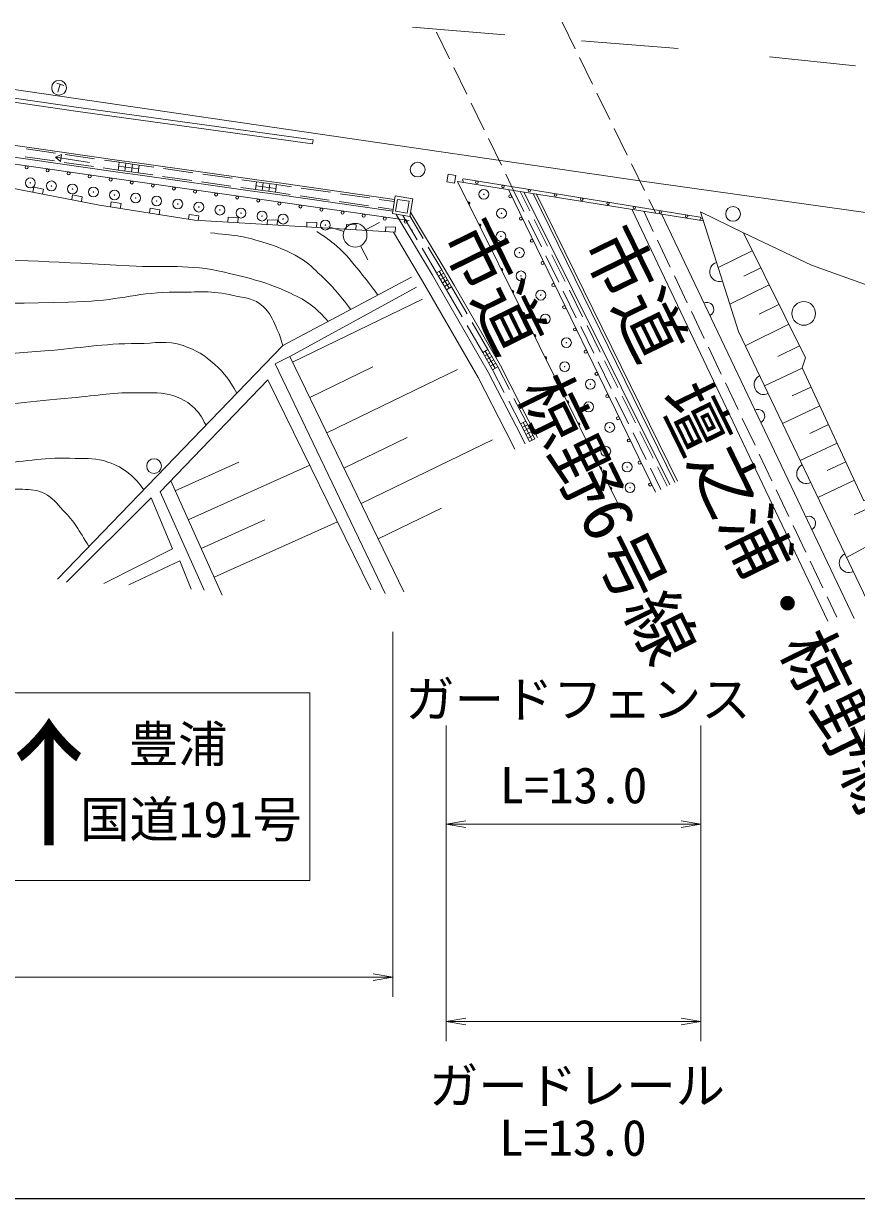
# Model space of a CAD drawing. Units: millimetres at full size, sheet at 1:1000; details may follow other scales. Extents: x 40000 to 680000, y 20000 to 380000.
# Drawn here: x 320739 to 362959, y 205000 to 264526 of the extents above; entities that cross this region are included whole.
import ezdxf
from ezdxf.enums import TextEntityAlignment as Align

# ---------------------------------------------------------------- set-up
doc = ezdxf.new("R2010")
doc.units = ezdxf.units.MM
doc.header["$LTSCALE"] = 1000
doc.header["$PDMODE"] = 32
doc.header["$PDSIZE"] = 500
for name, color, linetype, lineweight in [('M-BGD', 7, 'Continuous', 13), ('M-BGD-EXST', 7, 'Continuous', 13), ('M-BMK-ROW', 30, 'Continuous', 13), ('M-STR-HTXT', 7, 'Continuous', 13), ('M-TTL-BAND', 7, 'Continuous', 25)]:
    doc.layers.add(name, color=color, linetype=linetype, lineweight=lineweight)
doc.layers.add('M-BGD-HTXT', color=7, linetype='Continuous')
doc.styles.add('ＭＳ ゴシック', font='')
doc.styles.get('ＭＳ ゴシック').set_extended_font_data('MS Gothic')

# ---------------------------------------------------------------- blocks, each defined once
blk = doc.blocks.new('open_arrow')
at = {"color": 0, "linetype": 'Continuous', "lineweight": -2}
blk.add_lwpolyline([(7.5, 1.25), (0, 0), (7.5, -1.25)], dxfattribs=at)

msp = doc.modelspace()

# ---------------------------------------------------------------- linework, layer by layer
at = {"layer": 'M-BGD'}
for p, q in [((340453, 264337), (345132, 263956)), ((348696, 263247), (348035, 264593)), ((342335, 262739), (341679, 264088)), ((349026, 263648), (353924, 263266)), ((349577, 261451), (348916, 262798)), ((358541, 262834), (362916, 262389)), ((311685, 262001), (323404, 260291)), ((311939, 262399), (351981, 256552)), ((343210, 260941), (342554, 262290)), ((311657, 261803), (323376, 260093)), ((350458, 259656), (349797, 261002)), ((335418, 258626), (323404, 260291)), ((344085, 259142), (343429, 260491)), ((335391, 258428), (323376, 260093)), ((351339, 257860), (350678, 259207)), ((319646, 258452), (325605, 257593)), ((335418, 258626), (335391, 258428)), ((344960, 257344), (344303, 258693)), ((324596, 255329), (311935, 257781)), ((319554, 257859), (325513, 257000)), ((320822, 257777), (322307, 257563)), ((320879, 258173), (322364, 257959)), ((322858, 257888), (324343, 257674)), ((322801, 257492), (324286, 257278)), ((324781, 257206), (325534, 257098)), ((324838, 257602), (325591, 257494)), ((325588, 257494), (325534, 257098)), ((325561, 257296), (326576, 257156)), ((326603, 257354), (325588, 257494)), ((325605, 257593), (326619, 257452)), ((325872, 257051), (325927, 257447)), ((326210, 257004), (326265, 257401)), ((326548, 256957), (326603, 257354)), ((326605, 257353), (327348, 257248)), ((326619, 257452), (332561, 256607)), ((327843, 257177), (329328, 256966)), ((352220, 256064), (351559, 257411)), ((325513, 257000), (326527, 256860)), ((325534, 257098), (326548, 256957)), ((326527, 256860), (332469, 256014)), ((326548, 256957), (327292, 256852)), ((327787, 256781), (329272, 256570)), ((329823, 256896), (331308, 256684)), ((331803, 256614), (332546, 256508)), ((332561, 256607), (333578, 256467)), ((342262, 256893), (342195, 256499)), ((342656, 256826), (342262, 256893)), ((342589, 256432), (342656, 256826)), ((343059, 256653), (355030, 254721)), ((345577, 256074), (345178, 256894)), ((321266, 256229), (321219, 255983)), ((321757, 256134), (321266, 256229)), ((321710, 255888), (321757, 256134)), ((329767, 256500), (331252, 256288)), ((331747, 256218), (332490, 256112)), ((332469, 256014), (333487, 255874)), ((332544, 256508), (332490, 256112)), ((332490, 256112), (333507, 255973)), ((332517, 256310), (333534, 256171)), ((333561, 256369), (332544, 256508)), ((332829, 256066), (332883, 256462)), ((333168, 256019), (333222, 256415)), ((333507, 255973), (333561, 256369)), ((333507, 255973), (334261, 255863)), ((333564, 256368), (334320, 256259)), ((333578, 256467), (339545, 255604)), ((334815, 256187), (336299, 255973)), ((342195, 256499), (342589, 256432)), ((342729, 256530), (355198, 254536)), ((342729, 256530), (351006, 239910)), ((352770, 240789), (345319, 256116)), ((346105, 255003), (345577, 256074)), ((345917, 256020), (346405, 255040)), ((346099, 255991), (353491, 241148)), ((351981, 256552), (367823, 254343)), ((323230, 255848), (323182, 255603)), ((323721, 255753), (323230, 255848)), ((323673, 255508), (323721, 255753)), ((325189, 255487), (325149, 255240)), ((325682, 255408), (325189, 255487)), ((325643, 255161), (325682, 255408)), ((333487, 255874), (339453, 255011)), ((334756, 255792), (336240, 255577)), ((336735, 255505), (338219, 255291)), ((336794, 255901), (338279, 255686)), ((338774, 255615), (339529, 255505)), ((339701, 255616), (339601, 255014)), ((340293, 255517), (339701, 255616)), ((340193, 254915), (340293, 255517)), ((346567, 255916), (353745, 241274)), ((353879, 241341), (346748, 255887)), ((352780, 254923), (352440, 255616)), ((329400, 254559), (324596, 255329)), ((327164, 255171), (327124, 254924)), ((327657, 255092), (327164, 255171)), ((327618, 254845), (327657, 255092)), ((329138, 254854), (329099, 254607)), ((329632, 254775), (329138, 254854)), ((329596, 254547), (329632, 254775)), ((338714, 255219), (339468, 255110)), ((339601, 255014), (340193, 254915)), ((340690, 253568), (339959, 254803)), ((340322, 254778), (341001, 253631)), ((351574, 255116), (361504, 234241)), ((352173, 255020), (352661, 253994)), ((362840, 234382), (353072, 254876)), ((329400, 254559), (339585, 253952)), ((331100, 254458), (331115, 254707)), ((331115, 254707), (331614, 254677)), ((331614, 254677), (331599, 254428)), ((333112, 254588), (333097, 254339)), ((333611, 254558), (333112, 254588)), ((333596, 254309), (333611, 254558)), ((335108, 254469), (335093, 254220)), ((335607, 254439), (335108, 254469)), ((335592, 254190), (335607, 254439)), ((336974, 253982), (336211, 254224)), ((337105, 254350), (337090, 254101)), ((337604, 254320), (337105, 254350)), ((337589, 254071), (337604, 254320)), ((338078, 254077), (338788, 254446)), ((339101, 254231), (339086, 253981)), ((339600, 254201), (339101, 254231)), ((339585, 253952), (339600, 254201)), ((346989, 253209), (346326, 254554)), ((346628, 254593), (347296, 253250)), ((340442, 254038), (340417, 254082)), ((357233, 253913), (360684, 252281)), ((337822, 253269), (338190, 252558)), ((341677, 251902), (340945, 253137)), ((341256, 253201), (341936, 252054)), ((352876, 253542), (353520, 252188)), ((357677, 253017), (355950, 252161)), ((347874, 251415), (347211, 252760)), ((347519, 252803), (348188, 251460)), ((341677, 251902), (341936, 252052)), ((342179, 251037), (341677, 251902)), ((341777, 251729), (342037, 251879)), ((342308, 251112), (341807, 251977)), ((341936, 252054), (341936, 252052)), ((341936, 252052), (342438, 251187)), ((358105, 252153), (357241, 251726)), ((360684, 252281), (364385, 250946)), ((341878, 251556), (342137, 251706)), ((341978, 251383), (342237, 251534)), ((342078, 251210), (342338, 251361)), ((353735, 251736), (354379, 250382)), ((358533, 251290), (356539, 250302)), ((334237, 247662), (340663, 251171)), ((342179, 251037), (342438, 251188)), ((342179, 251037), (342971, 249663)), ((342438, 251187), (343231, 249813)), ((348758, 249621), (348095, 250966)), ((348411, 251012), (349079, 249670)), ((334377, 247373), (340965, 250564)), ((359027, 250293), (358030, 249799)), ((354594, 249930), (355238, 248576)), ((343221, 249230), (344013, 247856)), ((343480, 249380), (344273, 248006)), ((349642, 247827), (348979, 249172)), ((349302, 249222), (349971, 247879)), ((359521, 249296), (357318, 248204)), ((344013, 247856), (344273, 248006)), ((344512, 246989), (344013, 247856)), ((344113, 247683), (344373, 247833)), ((344642, 247064), (344143, 247931)), ((344213, 247509), (344473, 247659)), ((344273, 248006), (344772, 247139)), ((355453, 248124), (356097, 246769)), ((360067, 248195), (358966, 247649)), ((335245, 245580), (338453, 247134)), ((344313, 247336), (344572, 247486)), ((344413, 247163), (344672, 247313)), ((344772, 247139), (344512, 246989)), ((344773, 247139), (345368, 245981)), ((350526, 246033), (349863, 247379)), ((350194, 247432), (350863, 246089)), ((360205, 247065), (358291, 246173)), ((336114, 243787), (342740, 246997)), ((344512, 246989), (345104, 245837)), ((356312, 246318), (356957, 244963)), ((360651, 246108), (359694, 245662)), ((345332, 245392), (345924, 244239)), ((345596, 245536), (346191, 244377)), ((351410, 244239), (350747, 245585)), ((351086, 245641), (351754, 244299)), ((361097, 245151), (359204, 244269)), ((345924, 244239), (346191, 244377)), ((346385, 243346), (345924, 244239)), ((346016, 244061), (346283, 244198)), ((346518, 243415), (346057, 244308)), ((346191, 244377), (346652, 243483)), ((357171, 244512), (357816, 243157)), ((361538, 244204), (360591, 243763)), ((336981, 241996), (340188, 243550)), ((346108, 243882), (346375, 244019)), ((346201, 243703), (346467, 243841)), ((346293, 243525), (346559, 243662)), ((346652, 243483), (346385, 243346)), ((352294, 242445), (351631, 243791)), ((351977, 243851), (352646, 242508)), ((337848, 240206), (344513, 243434)), ((361979, 243258), (360106, 242385)), ((328430, 240854), (331661, 242306)), ((358030, 242706), (358675, 241351)), ((362416, 242321), (361479, 241885)), ((329090, 239386), (335244, 242152)), ((353043, 240925), (352515, 241997)), ((352869, 242061), (353357, 241081)), ((328205, 241355), (330809, 235560)), ((362852, 241385), (360999, 240521)), ((358890, 240900), (359534, 239545)), ((338714, 238417), (341922, 239971)), ((364376, 240348), (362839, 239635)), ((329745, 237929), (332976, 239381)), ((330400, 236472), (336656, 239283)), ((359749, 239094), (360393, 237739)), ((365141, 238936), (362456, 237481)), ((360608, 237288), (361252, 235933)), ((361467, 235482), (361955, 234456)), ((320253, 230618), (335253, 230618)), ((335253, 230618), (335253, 221118)), ((335253, 221118), (320253, 221118))]:
    msp.add_line(p, q, dxfattribs=at)
for points in [[(294424, 258466), (305032, 258573), (311496, 258674), (325470, 256653), (340282, 254539)], [(322360, 257750), (322664, 257888), (322611, 257529), (322360, 257750), (324091, 257492)], [(339635, 254858), (341461, 251775), (341962, 250912), (344293, 246870), (345702, 244125), (346163, 243231)], [(340354, 254970), (342065, 252130), (342568, 251262), (344908, 247205), (346324, 244445), (346785, 243552)], [(355057, 254983), (356977, 248915), (363875, 234519)], [(355057, 254983), (357233, 253913), (360367, 247589), (360198, 247080), (363337, 240345), (366199, 241604), (373068, 244695), (374956, 240841), (385164, 245344), (391709, 243951), (392834, 241261), (396231, 242661), (397635, 239453), (385805, 234168)], [(345644, 242963), (345182, 243858), (343780, 246591), (341457, 250620), (340957, 251480), (339490, 253957)], [(322462, 236370), (333881, 248209), (340411, 251677)], [(339066, 235651), (333489, 247288), (334237, 247662), (340016, 235729)], [(329896, 235814), (327673, 240799), (333115, 246480), (338350, 235840)], [(322916, 236219), (327206, 240498), (328296, 237912), (324817, 236157)], [(326084, 236094), (328660, 237310), (329231, 235876)]]:
    msp.add_lwpolyline(points, dxfattribs=at)
msp.add_lwpolyline([(340316, 254742), (340466, 255640), (339573, 255789), (339435, 254893)], close=True, dxfattribs=at)
for centre, radius in [((320895, 257238), 75), ((321961, 257084), 75), ((323027, 256930), 75), ((324093, 256776), 75), ((325158, 256621), 75), ((321089, 256453), 12.5), ((322155, 256298), 12.5), ((323221, 256144), 12.5), ((324286, 255990), 12.5), ((326227, 256469), 75), ((327295, 256316), 75), ((328363, 256164), 75), ((329432, 256012), 75), ((343714, 256484), 62.5), ((345044, 256269), 62.5), ((346374, 256054), 62.5), ((325352, 255836), 12.5), ((326421, 255684), 12.5), ((327489, 255531), 12.5), ((328558, 255379), 12.5), ((330500, 255859), 75), ((331568, 255707), 75), ((332637, 255554), 75), ((333705, 255402), 75), ((344071, 255871), 12.5), ((345405, 255768), 75), ((347704, 255840), 62.5), ((349035, 255625), 62.5), ((350365, 255410), 62.5), ((329626, 255226), 12.5), ((330694, 255074), 12.5), ((331763, 254921), 12.5), ((332831, 254769), 12.5), ((334774, 255250), 75), ((335842, 255097), 75), ((336910, 254945), 75), ((337979, 254792), 75), ((344966, 254908), 12.5), ((351695, 255196), 62.5), ((353025, 254981), 62.5), ((354355, 254766), 62.5), ((356703, 254881), 375), ((333899, 254617), 12.5), ((336036, 254312), 12.5), ((337546, 253801), 600), ((339047, 254640), 75), ((340115, 254487), 75), ((345951, 254644), 75), ((344935, 253740), 12.5), ((346498, 253520), 75), ((345876, 252920), 12.5), ((347044, 252395), 75), ((345955, 251740), 12.5), ((347591, 251271), 75), ((346959, 250765), 12.5), ((348137, 250147), 75), ((360284, 249839), 600), ((347189, 249559), 12.5), ((348684, 249023), 75), ((348258, 248359), 12.5), ((349230, 247898), 75), ((348167, 247143), 12.5), ((349777, 246774), 75), ((349470, 246253), 12.5), ((350324, 245650), 75), ((349378, 245105), 12.5), ((350452, 244062), 12.5), ((350870, 244526), 75), ((351417, 243401), 75), ((350251, 242857), 12.5), ((327358, 242103), 375), ((351963, 242277), 75), ((351334, 242060), 12.5), ((352496, 241166), 75), ((351480, 241012), 12.5)]:
    msp.add_circle(centre, radius, dxfattribs=at)
for centre, radius, start, end in [((343049, 256591), 62.5, 80.8307, 260.8307), ((343286, 255411), 75, 296.47627, 116.47627), ((343286, 255411), 37.5, 296.47627, 116.47627), ((343843, 254292), 75, 296.47627, 116.47627), ((343843, 254292), 37.5, 296.47627, 116.47627), ((355020, 254659), 62.5, 260.8307, 80.8307), ((344400, 253173), 75, 296.47627, 116.47627), ((344400, 253173), 37.5, 296.47627, 116.47627), ((356017, 251949), 500, 107.56292, 287.56292), ((344958, 252054), 75, 296.47627, 116.47627), ((344958, 252054), 37.5, 296.47627, 116.47627), ((345515, 250936), 75, 296.47627, 116.47627), ((345515, 250936), 37.5, 296.47627, 116.47627), ((355375, 250045), 350, 295.48323, 115.48323), ((346072, 249817), 75, 296.47627, 116.47627), ((346072, 249817), 37.5, 296.47627, 116.47627), ((346630, 248698), 75, 296.47627, 116.47627), ((346630, 248698), 37.5, 296.47627, 116.47627), ((347187, 247579), 75, 296.47627, 116.47627), ((347187, 247579), 37.5, 296.47627, 116.47627), ((347744, 246460), 75, 296.47627, 116.47627), ((347744, 246460), 37.5, 296.47627, 116.47627), ((358266, 246226), 500, 115.60026, 295.60026), ((348301, 245341), 75, 296.47627, 116.47627), ((348301, 245341), 37.5, 296.47627, 116.47627), ((357956, 244629), 350, 295.48323, 115.48323), ((348859, 244222), 75, 296.47627, 116.47627), ((348859, 244222), 37.5, 296.47627, 116.47627), ((349416, 243103), 75, 296.47627, 116.47627), ((349416, 243103), 37.5, 296.47627, 116.47627), ((349973, 241984), 75, 296.47627, 116.47627), ((349973, 241984), 37.5, 296.47627, 116.47627), ((360426, 241717), 500, 115.60026, 295.60026), ((350480, 240966), 75, 296.47627, 116.47627), ((350480, 240966), 37.5, 296.47627, 116.47627), ((360538, 239213), 350, 295.48323, 115.48323), ((362587, 237208), 500, 115.60026, 295.60026)]:
    msp.add_arc(centre, radius, start, end, dxfattribs=at)
for points, knots in [([(242487, 241470), (241874, 242082), (241691, 242313), (241241, 242903), (240402, 244003), (240125, 244757), (239559, 246019), (238774, 247769), (238521, 248825), (237829, 250614), (237289, 252013), (236955, 252784), (236412, 254182), (236080, 255036), (235919, 255524), (235576, 256373), (235278, 257109), (234901, 257446), (234734, 258222), (234670, 258519), (234645, 258710), (234734, 259001), (234835, 259327), (235093, 259405), (235378, 259593), (235613, 259747), (235786, 259766), (236064, 259811), (236838, 259936), (237285, 259918), (238068, 259904), (239806, 259873), (240786, 259875), (242513, 259676), (244851, 259406), (246156, 259183), (248457, 258684), (250230, 258299), (251148, 257775), (252928, 257422), (254873, 257037), (256000, 257050), (257975, 256861), (260897, 256582), (262541, 256504), (265468, 256285), (269070, 256015), (271101, 256016), (274691, 255615), (277840, 255263), (279580, 254885), (282714, 254416), (285063, 254063), (286359, 253686), (288727, 253512), (289650, 253444), (290170, 253467), (291095, 253465), (294625, 253457), (296602, 253590), (300131, 253543), (303457, 253499), (305315, 253292), (308637, 253122), (311862, 252958), (313668, 252846), (316893, 252686), (320489, 252508), (322506, 252459), (326100, 252250), (327988, 252140), (329091, 252361), (330930, 251923), (332259, 251606), (333024, 251438), (334264, 250864), (334724, 250650), (334988, 250525), (335385, 250209), (335725, 249939), (335847, 249808), (336174, 249427)], [0, 0, 0, 0, 1, 1, 1, 2, 2, 2, 3, 3, 3, 4, 4, 4, 5, 5, 5, 6, 6, 6, 7, 7, 7, 8, 8, 8, 9, 9, 9, 10, 10, 10, 11, 11, 11, 12, 12, 12, 13, 13, 13, 14, 14, 14, 15, 15, 15, 16, 16, 16, 17, 17, 17, 18, 18, 18, 19, 19, 19, 20, 20, 20, 21, 21, 21, 22, 22, 22, 23, 23, 23, 24, 24, 24, 25, 25, 25, 26, 26, 26, 27, 27, 27, 27]), ([(330213, 253919), (331409, 253799), (331831, 253777), (332815, 253465), (333602, 253215), (334053, 253064), (334762, 252640), (335225, 252362), (335425, 252118), (335821, 251752), (336476, 251147), (336667, 250871), (337332, 250042)], [0, 0, 0, 0, 1, 1, 1, 2, 2, 2, 3, 3, 3, 4, 4, 4, 4]), ([(335603, 253982), (336088, 253677), (336243, 253564), (336616, 253247), (337141, 252801), (337362, 252471), (337800, 251939), (338166, 251493), (338286, 251335), (338697, 250767)], [0, 0, 0, 0, 1, 1, 1, 2, 2, 2, 3, 3, 3, 3]), ([(252364, 240710), (251858, 241964), (251702, 242323), (251211, 243327), (250595, 244587), (250172, 245255), (249451, 246458), (248833, 247489), (248163, 247904), (247784, 249044), (247567, 249697), (247416, 250111), (247535, 250789), (247614, 251240), (247707, 251514), (248002, 251864), (248304, 252221), (248573, 252350), (249015, 252503), (249613, 252710), (249986, 252719), (250619, 252736), (251472, 252759), (251950, 252708), (252800, 252643), (254387, 252520), (255275, 252425), (256851, 252207), (258287, 252007), (259060, 251708), (260496, 251506), (262479, 251226), (263611, 251262), (265606, 251085), (268406, 250837), (269983, 250765), (272772, 250415), (275753, 250041), (277399, 249661), (280375, 249247), (283070, 248871), (284585, 248693), (287291, 248405), (289030, 248220), (290006, 248148), (291747, 247985), (294745, 247704), (296416, 247435), (299422, 247271), (301708, 247146), (302991, 247100), (305280, 247094), (308142, 247086), (309748, 247125), (312607, 247271), (316211, 247454), (318223, 247668), (321821, 247941), (323660, 248080), (324683, 248313), (326526, 248315), (327428, 248315), (327981, 248503), (328832, 248205), (329520, 247965), (329893, 247740), (330436, 247255), (330972, 246777), (331146, 246487), (331554, 245796)], [0, 0, 0, 0, 1, 1, 1, 2, 2, 2, 3, 3, 3, 4, 4, 4, 5, 5, 5, 6, 6, 6, 7, 7, 7, 8, 8, 8, 9, 9, 9, 10, 10, 10, 11, 11, 11, 12, 12, 12, 13, 13, 13, 14, 14, 14, 15, 15, 15, 16, 16, 16, 17, 17, 17, 18, 18, 18, 19, 19, 19, 20, 20, 20, 21, 21, 21, 22, 22, 22, 23, 23, 23, 23]), ([(292442, 250936), (295350, 250804), (296101, 250782), (298448, 250702), (303849, 250519), (306877, 250496), (312282, 250445), (316799, 250402), (319334, 250259), (323849, 250445), (325654, 250519), (326645, 250923), (328452, 250912), (329595, 250905), (330262, 251016), (331373, 250749), (331988, 250601), (332433, 250623), (332892, 250188), (333243, 249855), (333344, 249576), (333546, 249136), (333708, 248787), (333757, 248643), (333881, 248209)], [0, 0, 0, 0, 1, 1, 1, 2, 2, 2, 3, 3, 3, 4, 4, 4, 5, 5, 5, 6, 6, 6, 7, 7, 7, 8, 8, 8, 8]), ([(254960, 240189), (254933, 241093), (254937, 241400), (255038, 242167), (255160, 243096), (255406, 243582), (255645, 244488), (255928, 245554), (255967, 246191), (256378, 247215), (256572, 247698), (256688, 247991), (257048, 248367), (257459, 248798), (257852, 248853), (258418, 249037), (258965, 249215), (259308, 249183), (259883, 249178), (261056, 249166), (261710, 249057), (262874, 248913), (265046, 248644), (266251, 248409), (268420, 248118), (271554, 247697), (273318, 247528), (276458, 247152), (280292, 246694), (282445, 246484), (286273, 245984), (288955, 245633), (290451, 245389), (293128, 245002), (295562, 244651), (296910, 244329), (299359, 244099), (300779, 243966), (301578, 243910), (303004, 243896), (305823, 243870), (307406, 243889), (310217, 244083), (313170, 244288), (314800, 244657), (317742, 244987), (319870, 245225), (321060, 245384), (323194, 245563), (324544, 245677), (325299, 245855), (326653, 245813), (327319, 245792), (327720, 245870), (328351, 245657), (328746, 245523), (328967, 245411), (329286, 245143), (329643, 244841), (329747, 244629), (329990, 244175)], [0, 0, 0, 0, 1, 1, 1, 2, 2, 2, 3, 3, 3, 4, 4, 4, 5, 5, 5, 6, 6, 6, 7, 7, 7, 8, 8, 8, 9, 9, 9, 10, 10, 10, 11, 11, 11, 12, 12, 12, 13, 13, 13, 14, 14, 14, 15, 15, 15, 16, 16, 16, 17, 17, 17, 18, 18, 18, 19, 19, 19, 20, 20, 20, 20]), ([(261409, 239831), (261261, 240721), (261218, 241004), (261190, 241763), (261161, 242585), (261125, 243062), (261300, 243866), (261419, 244417), (261434, 244790), (261798, 245222), (262055, 245526), (262290, 245633), (262670, 245751), (263155, 245901), (263456, 245877), (263963, 245876), (265091, 245874), (265725, 245833), (266845, 245704), (269184, 245437), (270481, 245191), (272812, 244863), (277023, 244271), (279389, 243992), (283593, 243352), (285948, 242993), (287247, 242661), (289606, 242324), (292373, 241928), (293923, 241680), (296710, 241452), (299442, 241228), (300979, 241118), (303720, 241124), (306627, 241131), (308252, 241321), (311151, 241529), (314398, 241763), (316209, 241988), (319454, 242230), (320981, 242344), (321836, 242567), (323365, 242495), (324013, 242465), (324408, 242535), (325016, 242308), (325478, 242136), (325745, 242018), (326122, 241701), (326442, 241432), (326558, 241284), (326831, 240899)], [0, 0, 0, 0, 1, 1, 1, 2, 2, 2, 3, 3, 3, 4, 4, 4, 5, 5, 5, 6, 6, 6, 7, 7, 7, 8, 8, 8, 9, 9, 9, 10, 10, 10, 11, 11, 11, 12, 12, 12, 13, 13, 13, 14, 14, 14, 15, 15, 15, 16, 16, 16, 17, 17, 17, 17]), ([(269287, 239391), (269240, 239872), (269225, 240115), (269365, 240544), (269520, 241017), (269722, 241260), (270098, 241588), (270493, 241933), (270794, 242043), (271297, 242195), (271729, 242327), (271998, 242301), (272450, 242289), (273043, 242272), (273374, 242217), (273961, 242133), (275693, 241885), (276653, 241678), (278370, 241339), (279926, 241031), (280769, 240722), (282327, 240419), (284506, 239996), (285731, 239765), (287935, 239500), (289724, 239286), (290732, 239206), (292531, 239095), (294664, 238964), (295862, 238906), (297999, 238924), (301307, 238952), (303153, 239203), (306458, 239345), (309384, 239470), (311038, 239319), (313951, 239625), (314934, 239728), (315483, 239831), (316444, 240061), (317492, 240312), (318047, 240590), (319108, 240778), (319716, 240885), (320065, 240973), (320681, 240934), (321127, 240905), (321407, 240921), (321803, 240715), (322239, 240489), (322395, 240226), (322738, 239874), (323357, 239239), (323516, 238909), (324059, 238026)], [0, 0, 0, 0, 1, 1, 1, 2, 2, 2, 3, 3, 3, 4, 4, 4, 5, 5, 5, 6, 6, 6, 7, 7, 7, 8, 8, 8, 9, 9, 9, 10, 10, 10, 11, 11, 11, 12, 12, 12, 13, 13, 13, 14, 14, 14, 15, 15, 15, 16, 16, 16, 17, 17, 17, 18, 18, 18, 18])]:
    msp.add_open_spline(points, degree=3, knots=knots, dxfattribs=at)
for p in [(321089, 256453), (322155, 256298), (323221, 256144), (324286, 255990), (325352, 255836), (344071, 255871), (326421, 255684), (327489, 255531), (328558, 255379), (329626, 255226), (330694, 255074), (331763, 254921), (332831, 254769), (333899, 254617), (344966, 254908), (336036, 254312), (344935, 253740), (345876, 252920), (345955, 251740), (346959, 250765), (347189, 249559), (348258, 248359), (348167, 247143), (349470, 246253), (349378, 245105), (350452, 244062), (350251, 242857), (351334, 242060), (351480, 241012)]:
    msp.add_point(p, dxfattribs=at)
at = {"layer": 'M-BGD-EXST'}
for p, q in [((322421, 261504), (322778, 261391)), ((322599, 261447), (322475, 261054))]:
    msp.add_line(p, q, dxfattribs=at)
msp.add_circle((322543, 261269), 375, dxfattribs=at)
at = {"layer": 'M-BMK-ROW'}
for centre in [(340719, 257125), (356703, 254881), (327358, 242103)]:
    msp.add_circle(centre, 375, dxfattribs=at)
at = {"layer": 'M-STR-HTXT'}
for p, q in [((339453, 233707), (339453, 215218)), ((342164, 228969), (342164, 212969)), ((355070, 228969), (355070, 212969)), ((342164, 223969), (355070, 223969)), ((64122, 216218), (339453, 216218)), ((342164, 213969), (355070, 213969))]:
    msp.add_line(p, q, dxfattribs=at)
at = {"layer": 'M-TTL-BAND'}
msp.add_line((40000, 205000), (579000, 205000), dxfattribs=at)

# ---------------------------------------------------------------- block references
at = {"layer": 'M-STR-HTXT', "xscale": 133, "yscale": 133}
for p in [(342164, 223969), (342164, 213969)]:
    msp.add_blockref('open_arrow', p, dxfattribs=at)
at = {"layer": 'M-STR-HTXT', "xscale": 133, "yscale": 133, "rotation": 180}
for p in [(355070, 223969), (339453, 216218), (355070, 213969)]:
    msp.add_blockref('open_arrow', p, dxfattribs=at)

# ---------------------------------------------------------------- texts
at = {"layer": 'M-BGD', "style": 'ＭＳ ゴシック'}
for s, height, p in [('↑', 5132, (322029, 226019)), ('豊浦', 1833, (328574, 228021)), ('国道191号', 1833, (329230, 224211))]:
    msp.add_text(s, height=height, dxfattribs=at).set_placement(p, align=Align.MIDDLE_CENTER)
at = {"layer": 'M-BGD-HTXT', "style": 'ＭＳ ゴシック'}
for s, p in [('市道 椋野6号線', (348434, 243369)), ('市道 壇之浦・椋野線', (357496, 239065))]:
    msp.add_text(s, height=2566, rotation=296.115, dxfattribs=at).set_placement(p, align=Align.MIDDLE_CENTER)
at = {"layer": 'M-STR-HTXT', "style": 'ＭＳ ゴシック'}
for s, p in [('ガードフェンス', (348840, 230290)), ('ガードレール', (348794, 210714))]:
    msp.add_text(s, height=1833, dxfattribs=at).set_placement(p, align=Align.MIDDLE_CENTER)
for p in [(348617, 224469), (348583, 206613)]:
    msp.add_text('L=13.0', height=1833, dxfattribs=at).set_placement(p, align=Align.BOTTOM_CENTER)

doc.saveas('drawing.dxf')
